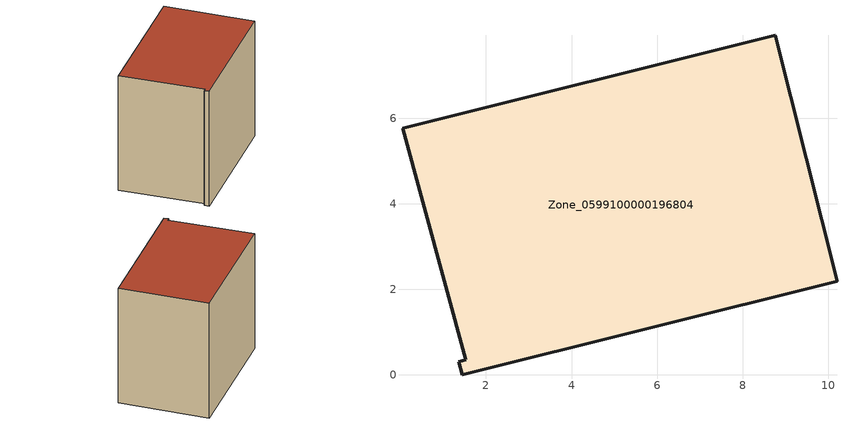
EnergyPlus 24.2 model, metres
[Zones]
Zone_0599100000196804
 floor ground (C_G): 0.05,5.76 8.76,7.94 10.2,2.19 1.44,0 1.36,0.31 1.53,0.35 z0
 wall outside (C_F): 10.2,2.19 8.76,7.94 0.05,5.76 1.53,0.35 1.36,0.31 1.44,0 10.2,2.19 z0:8.19
 roof outside (C_R): 8.76,7.94 0.05,5.76 1.53,0.35 1.36,0.31 1.44,0 10.2,2.19 z8.19
[BUILDING]
Pand.0599100000196804: North Axis=0; Terrain=City; Loads Convergence Tolerance Value=0.04; Temperature Convergence Tolerance Value=0.4; Solar Distribution=FullExterior; Maximum Number of Warmup Days=25; Minimum Number of Warmup Days=1
[Site:Location]
Rotterdam.The.Hague.AP_ZH_NLD Design_Conditions: Latitude=51.96; Longitude=4.45; Time Zone=1; Elevation=-4.5
[SITE:GROUNDTEMPERATURE:BUILDINGSURFACE]
18, 18, 18, 18, 18, 18, 18, 18, 18, 18, 18, 18
[MATERIAL] Thermal Absorptance=0.9; Solar Absorptance=0.7; Visible Absorptance=0.7
Name | Roughness | Thickness | Conductivity | Density | Specific Heat
G.TI.1965-1974 | MediumSmooth | 0.15 | 0.882353 | 540 | 1210
F.TI.1965-1974 | Rough | 0.3 | 0.697674 | 1920 | 840
R.TI.1965-1974 | MediumRough | 0.2 | 0.232558 | 1500 | 1000
[CONSTRUCTION]
C_G: G.TI.1965-1974
C_F: F.TI.1965-1974
C_R: R.TI.1965-1974
[ZONE]
Zone_0599100000196804: Type=1; Multiplier=1; Ceiling Height=Autocalculate; Volume=Autocalculate; Floor Area=autocalculate; Part of Total Floor Area=Yes
[ZONEINFILTRATION:DESIGNFLOWRATE]
Infil_Zone_0599100000196804: Zone or ZoneList or Space or SpaceList=Zone_0599100000196804; Schedule=AlwaysOn; Design Flow Rate Calculation Method=Flow/Area; Flow Rate per Floor Area=0.003; Constant Term Coefficient=1; Temperature Term Coefficient=0; Velocity Term Coefficient=0; Velocity Squared Term Coefficient=0
[HVACTEMPLATE:ZONE:IDEALLOADSAIRSYSTEM]
Zone_0599100000196804: Maximum Heating Supply Air Temperature=50; Minimum Cooling Supply Air Temperature=13; Maximum Heating Supply Air Humidity Ratio=0.0156; Minimum Cooling Supply Air Humidity Ratio=0.0077; Heating Limit=NoLimit; Cooling Limit=NoLimit; Dehumidification Control Type=ConstantSensibleHeatRatio; Cooling Sensible Heat Ratio=0.7; Dehumidification Setpoint=60; Humidification Control Type=None; Humidification Setpoint=30; Outdoor Air Method=None; Outdoor Air Flow Rate per Person=0.00944; Outdoor Air Flow Rate per Zone Floor Area=0; Outdoor Air Flow Rate per Zone=0; Demand Controlled Ventilation Type=None; Outdoor Air Economizer Type=NoEconomizer; Heat Recovery Type=None; Sensible Heat Recovery Effectiveness=0.7; Latent Heat Recovery Effectiveness=0.65
[ZONECONTROL:THERMOSTAT]
ThermostatControl_Zone_0599100000196804: Zone or ZoneList=Zone_0599100000196804; Control Type Schedule=DualSetpointControlType; Control 1=Thermostat_Zone_0599100000196804; Temperature Difference Between Cutout And Setpoint=0
[THERMOSTATSETPOINT:DUALSETPOINT]
Thermostat_Zone_0599100000196804: Heating Setpoint Temperature Schedule=HeatingSetpoint_Zone_0599100000196804; Cooling Setpoint Temperature Schedule=CoolingSetpoint_Zone_0599100000196804
[SCHEDULE:COMPACT]
HeatingSetpoint_Zone_0599100000196804: Through: 12/31, For: AllDays, Until: 24:00, 21
CoolingSetpoint_Zone_0599100000196804: Through: 12/31, For: AllDays, Until: 24:00, 24
DualSetpointControlType: Through: 12/31, For: AllDays, Until: 24:00, 4
AlwaysOn: Through: 12/31, For: AllDays, Until: 24:00, 1
